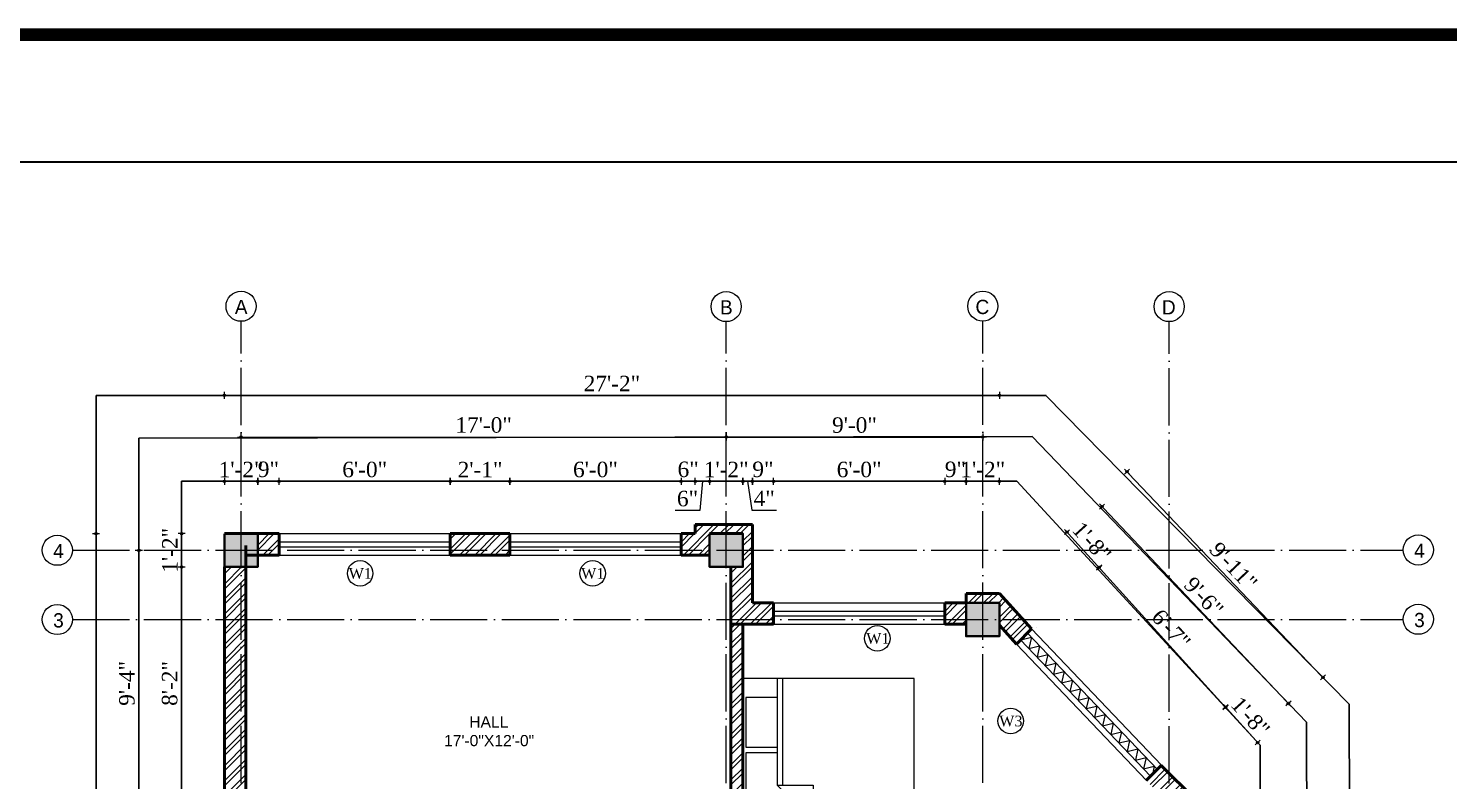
# Model space of a CAD drawing. Header units: inches. Extents: x 5914 to 162157, y -20538 to 282354.
# Drawn here: x 154567 to 155164, y -18709 to -18392 of the extents above; entities that cross this region are included whole.
import ezdxf

# ---------------------------------------------------------------- set-up
doc = ezdxf.new("R2010")
doc.units = ezdxf.units.IN
doc.header["$MEASUREMENT"] = 0
doc.header["$PDMODE"] = 99
doc.linetypes.add('ACAD_ISO04W100', pattern=[30, 24, -3, 0, -3])
for name, color, linetype, lineweight in [('CENTER  LINE RA', 10, 'ACAD_ISO04W100', 20), ('CONC. OUTLINE RA', 150, 'Continuous', 40), ('DOOR-WIN RA', 3, 'Continuous', 20), ('Furniture', 22, 'Continuous', 13), ('Hatch', 254, 'Continuous', 9), ('HATCH RA', 8, 'Continuous', 5), ('Outline', 4, 'Continuous', 9), ('Text', 7, 'Continuous', 18), ('TEXTLAYER', 7, 'Continuous', 18), ('WALL RA', 42, 'Continuous', 50)]:
    doc.layers.add(name, color=color, linetype=linetype, lineweight=lineweight)
doc.layers.add('lettring', color=7, linetype='Continuous')
doc.styles.add('DIM', font='dutch.ttf')
doc.styles.get("Standard").update_dxf_attribs({"font": 'arial.ttf'})
doc.styles.add('titles', font='GOTHICB.TTF')
doc.dimstyles.new('Copy of DIM 8', dxfattribs={"dimtxt": 6.5, "dimasz": 1, "dimexe": 6, "dimexo": 18, "dimgap": 1.6875, "dimtad": 1, "dimdec": 0, "dimzin": 3, "dimdsep": 46, "dimlunit": 4, "dimtxsty": 'DIM', "dimblk": 'dot 2', "dimcen": 0.09375, "dimse1": 1, "dimse2": 1, "dimclrd": 1, "dimclre": 1, "dimclrt": 256, "dimadec": 0, "dimazin": 0, "dimtfac": 0.75, "dimtdec": 0, "dimtix": 1, "dimtmove": 1, "dimatfit": 3, "dimldrblk": 'DOT', "dimfxl": 1, "dimtolj": 1, "dimtzin": 0, "dimlwd": 9, "dimlwe": 9, "dimarcsym": 0})
pattern_1 = [(45, (9374.3628, -3876.767), (-3.18198052, 3.18198052), []), (45, (9376.484, -3876.767), (-3.18198052, 3.18198052), [])]

# ---------------------------------------------------------------- blocks, each defined once
blk = doc.blocks.new('COLUMN')
at = {"layer": 'CONC. OUTLINE RA', "transparency": 33554687}
h = blk.add_hatch(color=256, dxfattribs=at)
h.dxf.hatch_style = 1
h.paths.add_polyline_path([(148062.93, -13130.45), (148076.93, -13130.45), (148076.93, -13116.45), (148062.93, -13116.45)])
at = {"layer": 'CONC. OUTLINE RA'}
blk.add_lwpolyline([(148062.93, -13116.45), (148076.93, -13116.45), (148076.93, -13130.45), (148062.93, -13130.45)], close=True, dxfattribs=at)
blk = doc.blocks.new('Bed - Queen')
at = {"linetype": 'Continuous'}
for p, q in [((0, -72.00003), (0, 0)), ((0, 0), (59.99999, 0)), ((59.99999, 0), (59.99999, -72.00003)), ((7.99999, -1.2), (28.79998, -1.2)), ((7.99999, -14.4), (7.99999, -1.2)), ((28.79998, -1.2), (28.79998, -14.4)), ((31.19999, -1.2), (51.99999, -1.2)), ((31.19999, -14.4), (31.19999, -1.2)), ((51.99999, -1.2), (51.99999, -16.4)), ((0, -14.4), (44.8, -14.4)), ((44.8, -16.8), (0, -16.8)), ((59.99999, -29.6), (44.8, -14.4)), ((44.8, -14.4), (44.8, -29.6)), ((51.99999, -16.4), (46.79936, -16.4)), ((44.8, -29.6), (59.99999, -29.6)), ((59.99999, -72.00003), (0, -72.00003))]:
    blk.add_line(p, q, dxfattribs=at)
blk = doc.blocks.new('nbc')
at = {"layer": 'CENTER  LINE RA', "linetype": 'ACAD_ISO04W100'}
for p, q in [((157544.19, -18980.32), (157544.19, -18515.32)), ((157748.23, -18980.32), (157748.23, -18515.46)), ((157856.14, -18980.29), (157856.14, -18515.29)), ((157934.54, -18980.46), (157934.54, -18515.46)), ((157473.24, -18611.56), (158032.97, -18611.56)), ((157473.24, -18640.7), (158032.97, -18640.7)), ((157473.24, -18723.5), (158032.97, -18723.5)), ((157473.24, -18889.2), (158032.97, -18889.2)), ((158045.65, -18889.2), (158045.65, -18889.2))]:
    blk.add_line(p, q, dxfattribs=at)
at = {"layer": 'Text'}
for centre in [(157544.19, -18508.98), (157544.19, -18508.98), (157544.19, -18508.98), (157748.23, -18509.12), (157748.23, -18509.12), (157748.23, -18509.12), (157856.14, -18508.94), (157856.14, -18508.94), (157856.14, -18508.94), (157934.54, -18509.12), (157934.54, -18509.12), (157934.54, -18509.12), (157466.9, -18611.56), (157466.89, -18611.56), (157466.9, -18611.56), (158039.31, -18611.43), (158039.31, -18611.43), (158039.31, -18611.43), (157466.9, -18640.7), (157466.89, -18640.7), (157466.9, -18640.7), (158039.31, -18640.57), (158039.31, -18640.57), (158039.31, -18640.57), (157466.9, -18723.5), (157466.89, -18723.5), (157466.9, -18723.5), (158039.31, -18723.37), (158039.31, -18723.37), (158039.31, -18723.37), (157466.9, -18889.2), (157466.89, -18889.2), (157466.9, -18889.2), (158039.31, -18889.07), (158039.31, -18889.07), (158039.31, -18889.07), (157544.19, -18986.67), (157544.19, -18986.67), (157544.19, -18986.67), (157748.23, -18986.67), (157748.23, -18986.67), (157748.23, -18986.67), (157856.14, -18986.64), (157856.14, -18986.64), (157856.14, -18986.64), (157934.54, -18986.81), (157934.54, -18986.81), (157934.54, -18986.81)]:
    blk.add_circle(centre, 6.34, dxfattribs=at)
at = {"layer": 'Text', "char_height": 6, "width": 68.6783, "attachment_point": 3, "rotation": 0.00351, "style": 'titles'}
for s, insert in [('{\\fStylus BT|b0|i0|c0|p34;A}', (157546.91, -18506.3)), ('{\\fStylus BT|b0|i0|c0|p34;B}', (157750.95, -18506.44)), ('{\\fStylus BT|b0|i0|c0|p34;C}', (157858.86, -18506.27)), ('{\\fStylus BT|b0|i0|c0|p34;D}', (157937.27, -18506.44)), ('{\\fStylus BT|b0|i0|c0|p34;4}', (157469.62, -18608.89)), ('{\\fStylus BT|b0|i0|c0|p34;4}', (158042.03, -18608.75)), ('{\\fStylus BT|b0|i0|c0|p34;3}', (157469.62, -18638.03)), ('{\\fStylus BT|b0|i0|c0|p34;3}', (158042.03, -18637.89)), ('{\\fStylus BT|b0|i0|c0|p34;2}', (157469.62, -18720.82)), ('{\\fStylus BT|b0|i0|c0|p34;2}', (158042.03, -18720.69)), ('{\\fStylus BT|b0|i0|c0|p34;1}', (157466.85, -18886.48)), ('{\\fStylus BT|b0|i0|c0|p34;1}', (158039.38, -18886.26)), ('{\\fStylus BT|b0|i0|c0|p34;A}', (157546.91, -18983.99)), ('{\\fStylus BT|b0|i0|c0|p34;B}', (157750.95, -18983.99)), ('{\\fStylus BT|b0|i0|c0|p34;C}', (157858.86, -18983.96)), ('{\\fStylus BT|b0|i0|c0|p34;D}', (157937.26, -18984.13))]:
    blk.add_mtext(s, dxfattribs=dict(at, insert=insert))
blk = doc.blocks.new('dot1')
at = {"layer": 'Hatch'}
h = blk.add_hatch(color=256, dxfattribs=at)
edge = h.paths.add_edge_path()
edge.add_arc((0, 0), 1, 0, 360)
for p, q in [((3, 0), (-3, 0)), ((0, 3), (0, -3))]:
    blk.add_line(p, q, dxfattribs=at)
blk.add_circle((0, 0), 1, dxfattribs=at)
blk = doc.blocks.new('dot 2')
at = {"layer": 'Hatch', "xscale": 0.5, "yscale": 0.5, "zscale": 0.5}
blk.add_blockref('dot1', (0, 0), dxfattribs=at)
blk = doc.blocks.new('*D659')
at = {"layer": 'Defpoints', "color": 0, "transparency": 16777216}
for p in [(158400.66, -18582.7), (158386.66, -18604.7), (158400.66, -18604.7)]:
    blk.add_point(p, dxfattribs=at)
at = {"layer": 'lettring', "color": 1, "lineweight": 9, "transparency": 16777216}
for p, q in [((158385.66, -18582.7), (158384.66, -18582.7)), ((158386.66, -18582.7), (158400.66, -18582.7)), ((158401.66, -18582.7), (158402.66, -18582.7))]:
    blk.add_line(p, q, dxfattribs=at)
blk.add_blockref('dot 2', (158386.66, -18582.7), dxfattribs=at)
at = {"layer": 'lettring', "color": 1, "lineweight": 9, "transparency": 16777216, "rotation": 180}
blk.add_blockref('dot 2', (158400.66, -18582.7), dxfattribs=at)
at = {"layer": 'lettring', "transparency": 16777216, "insert": (158393.66, -18577.74), "char_height": 6.5, "attachment_point": 5, "style": 'DIM'}
blk.add_mtext('\\A1;1\'-2"', dxfattribs=at)
blk = doc.blocks.new('_Dot')
at = {"color": 0, "linetype": 'ByBlock', "lineweight": -2}
blk.add_line((-0.5, 0), (-1, 0), dxfattribs=at)
at = {"color": 0, "linetype": 'ByBlock', "const_width": 0.5}
blk.add_lwpolyline([(-0.25, 0, 1), (0.25, 0, 1)], format="xyb", close=True, dxfattribs=at)
blk = doc.blocks.new('*D660')
at = {"layer": 'Defpoints', "color": 0, "transparency": 16777216}
for p in [(158409.66, -18582.7), (158400.66, -18604.7), (158409.66, -18604.7)]:
    blk.add_point(p, dxfattribs=at)
at = {"layer": 'lettring', "color": 1, "lineweight": 9, "transparency": 16777216}
for p, q in [((158399.66, -18582.7), (158398.66, -18582.7)), ((158400.66, -18582.7), (158409.66, -18582.7)), ((158410.66, -18582.7), (158411.66, -18582.7))]:
    blk.add_line(p, q, dxfattribs=at)
blk.add_blockref('dot 2', (158400.66, -18582.7), dxfattribs=at)
at = {"layer": 'lettring', "color": 1, "lineweight": 9, "transparency": 16777216, "rotation": 180}
blk.add_blockref('dot 2', (158409.66, -18582.7), dxfattribs=at)
at = {"layer": 'lettring', "transparency": 16777216, "insert": (158405.16, -18577.7), "char_height": 6.5, "attachment_point": 5, "style": 'DIM'}
blk.add_mtext('\\A1;9"', dxfattribs=at)
blk = doc.blocks.new('*D664')
at = {"layer": 'Defpoints', "color": 0, "transparency": 16777216}
for p in [(158584.7, -18582.7), (158578.7, -18604.7), (158584.7, -18604.7)]:
    blk.add_point(p, dxfattribs=at)
at = {"layer": 'lettring', "color": 1, "lineweight": 9, "transparency": 16777216}
for p, q in [((158577.7, -18582.7), (158576.7, -18582.7)), ((158578.7, -18582.7), (158584.7, -18582.7)), ((158585.7, -18582.7), (158586.7, -18582.7))]:
    blk.add_line(p, q, dxfattribs=at)
blk.add_blockref('dot 2', (158578.7, -18582.7), dxfattribs=at)
at = {"layer": 'lettring', "color": 1, "lineweight": 9, "transparency": 16777216, "rotation": 180}
blk.add_blockref('dot 2', (158584.7, -18582.7), dxfattribs=at)
at = {"layer": 'lettring', "transparency": 16777216, "insert": (158581.7, -18577.7), "char_height": 6.5, "attachment_point": 5, "style": 'DIM'}
blk.add_mtext('\\A1;6"', dxfattribs=at)
blk = doc.blocks.new('*D665')
at = {"layer": 'Defpoints', "color": 0, "transparency": 16777216}
for p in [(158590.7, -18582.7), (158584.7, -18604.7), (158590.7, -18604.7)]:
    blk.add_point(p, dxfattribs=at)
at = {"layer": 'lettring', "color": 1, "lineweight": 9, "transparency": 16777216}
for p, q in [((158585.7, -18582.7), (158589.7, -18582.7)), ((158587.7, -18582.7), (158586.6, -18594.99)), ((158586.6, -18594.99), (158576.28, -18594.99))]:
    blk.add_line(p, q, dxfattribs=at)
at = {"layer": 'lettring', "color": 1, "lineweight": 9, "transparency": 16777216, "rotation": 180}
blk.add_blockref('dot 2', (158584.7, -18582.7), dxfattribs=at)
at = {"layer": 'lettring', "color": 1, "lineweight": 9, "transparency": 16777216}
blk.add_blockref('dot 2', (158590.7, -18582.7), dxfattribs=at)
at = {"layer": 'lettring', "transparency": 16777216, "insert": (158581.44, -18589.99), "char_height": 6.5, "attachment_point": 5, "style": 'DIM'}
blk.add_mtext('\\A1;6"', dxfattribs=at)
blk = doc.blocks.new('*D666')
at = {"layer": 'Defpoints', "color": 0, "transparency": 16777216}
for p in [(158604.7, -18582.7), (158590.7, -18604.7), (158604.7, -18604.7)]:
    blk.add_point(p, dxfattribs=at)
at = {"layer": 'lettring', "color": 1, "lineweight": 9, "transparency": 16777216}
for p, q in [((158589.7, -18582.7), (158588.7, -18582.7)), ((158590.7, -18582.7), (158604.7, -18582.7)), ((158605.7, -18582.7), (158606.7, -18582.7))]:
    blk.add_line(p, q, dxfattribs=at)
blk.add_blockref('dot 2', (158590.7, -18582.7), dxfattribs=at)
at = {"layer": 'lettring', "color": 1, "lineweight": 9, "transparency": 16777216, "rotation": 180}
blk.add_blockref('dot 2', (158604.7, -18582.7), dxfattribs=at)
at = {"layer": 'lettring', "transparency": 16777216, "insert": (158597.7, -18577.74), "char_height": 6.5, "attachment_point": 5, "style": 'DIM'}
blk.add_mtext('\\A1;1\'-2"', dxfattribs=at)
blk = doc.blocks.new('*D667')
at = {"layer": 'Defpoints', "color": 0, "transparency": 16777216}
for p in [(158608.7, -18582.7), (158604.7, -18604.7), (158608.7, -18604.7)]:
    blk.add_point(p, dxfattribs=at)
at = {"layer": 'lettring', "color": 1, "lineweight": 9, "transparency": 16777216}
for p, q in [((158603.7, -18582.7), (158602.7, -18582.7)), ((158604.7, -18582.7), (158608.7, -18582.7)), ((158604.7, -18582.7), (158608.7, -18582.7)), ((158606.7, -18582.7), (158608.45, -18594.82)), ((158609.7, -18582.7), (158610.7, -18582.7)), ((158608.45, -18594.82), (158618.91, -18594.82))]:
    blk.add_line(p, q, dxfattribs=at)
blk.add_blockref('dot 2', (158604.7, -18582.7), dxfattribs=at)
at = {"layer": 'lettring', "color": 1, "lineweight": 9, "transparency": 16777216, "rotation": 180}
blk.add_blockref('dot 2', (158608.7, -18582.7), dxfattribs=at)
at = {"layer": 'lettring', "transparency": 16777216, "insert": (158613.68, -18589.87), "char_height": 6.5, "attachment_point": 5, "style": 'DIM'}
blk.add_mtext('\\A1;4"', dxfattribs=at)
blk = doc.blocks.new('*D668')
at = {"layer": 'Defpoints', "color": 0, "transparency": 16777216}
for p in [(158617.61, -18582.7), (158608.7, -18604.7), (158617.61, -18633.81)]:
    blk.add_point(p, dxfattribs=at)
at = {"layer": 'lettring', "color": 1, "lineweight": 9, "transparency": 16777216}
for p, q in [((158607.7, -18582.7), (158606.7, -18582.7)), ((158608.7, -18582.7), (158617.61, -18582.7)), ((158618.61, -18582.7), (158619.61, -18582.7))]:
    blk.add_line(p, q, dxfattribs=at)
blk.add_blockref('dot 2', (158608.7, -18582.7), dxfattribs=at)
at = {"layer": 'lettring', "color": 1, "lineweight": 9, "transparency": 16777216, "rotation": 180}
blk.add_blockref('dot 2', (158617.61, -18582.7), dxfattribs=at)
at = {"layer": 'lettring', "transparency": 16777216, "insert": (158613.15, -18577.7), "char_height": 6.5, "attachment_point": 5, "style": 'DIM'}
blk.add_mtext('\\A1;9"', dxfattribs=at)
blk = doc.blocks.new('*D670')
at = {"layer": 'Defpoints', "color": 0, "transparency": 16777216}
for p in [(158698.61, -18582.7), (158689.61, -18633.81), (158698.61, -18633.81)]:
    blk.add_point(p, dxfattribs=at)
at = {"layer": 'lettring', "color": 1, "lineweight": 9, "transparency": 16777216}
for p, q in [((158688.61, -18582.7), (158687.61, -18582.7)), ((158689.61, -18582.7), (158698.61, -18582.7)), ((158699.61, -18582.7), (158700.61, -18582.7))]:
    blk.add_line(p, q, dxfattribs=at)
blk.add_blockref('dot 2', (158689.61, -18582.7), dxfattribs=at)
at = {"layer": 'lettring', "color": 1, "lineweight": 9, "transparency": 16777216, "rotation": 180}
blk.add_blockref('dot 2', (158698.61, -18582.7), dxfattribs=at)
at = {"layer": 'lettring', "transparency": 16777216, "insert": (158694.11, -18577.7), "char_height": 6.5, "attachment_point": 5, "style": 'DIM'}
blk.add_mtext('\\A1;9"', dxfattribs=at)
blk = doc.blocks.new('*D671')
at = {"layer": 'Defpoints', "color": 0, "transparency": 16777216}
for p in [(158712.61, -18582.7), (158698.61, -18633.81), (158712.61, -18633.81)]:
    blk.add_point(p, dxfattribs=at)
at = {"layer": 'lettring', "color": 1, "lineweight": 9, "transparency": 16777216}
for p, q in [((158697.61, -18582.7), (158696.61, -18582.7)), ((158698.61, -18582.7), (158712.61, -18582.7)), ((158713.61, -18582.7), (158714.61, -18582.7))]:
    blk.add_line(p, q, dxfattribs=at)
blk.add_blockref('dot 2', (158698.61, -18582.7), dxfattribs=at)
at = {"layer": 'lettring', "color": 1, "lineweight": 9, "transparency": 16777216, "rotation": 180}
blk.add_blockref('dot 2', (158712.61, -18582.7), dxfattribs=at)
at = {"layer": 'lettring', "transparency": 16777216, "insert": (158705.61, -18577.74), "char_height": 6.5, "attachment_point": 5, "style": 'DIM'}
blk.add_mtext('\\A1;1\'-2"', dxfattribs=at)
blk = doc.blocks.new('*D673')
at = {"layer": 'Defpoints', "color": 0, "transparency": 16777216}
for p in [(158726.09, -18644.69), (158807.72, -18677.64), (158780.71, -18702.12)]:
    blk.add_point(p, dxfattribs=at)
at = {"layer": 'lettring', "color": 1, "lineweight": 9, "transparency": 16777216}
blk.add_line((158755.18, -18619.67), (158807.05, -18676.9), dxfattribs=at)
for p, rotation in [((158754.51, -18618.93), 132.1864130541688), ((158807.72, -18677.64), 312.1864130541688)]:
    blk.add_blockref('dot 2', p, dxfattribs=dict(at, rotation=rotation))
at = {"layer": 'lettring', "transparency": 16777216, "insert": (158784.82, -18644.92), "char_height": 6.5, "attachment_point": 5, "rotation": 312.18641, "style": 'DIM'}
blk.add_mtext('\\A1;6\'-7"', dxfattribs=at)
blk = doc.blocks.new('*D674')
at = {"layer": 'Defpoints', "color": 0, "transparency": 16777216}
for p in [(158821.22, -18692.53), (158780.71, -18702.12), (158795.01, -18716.28)]:
    blk.add_point(p, dxfattribs=at)
at = {"layer": 'lettring', "color": 1, "lineweight": 9, "transparency": 16777216}
blk.add_line((158808.39, -18678.38), (158820.55, -18691.79), dxfattribs=at)
for p, rotation in [((158807.72, -18677.64), 132.1864130541688), ((158821.22, -18692.53), 312.1864130541688)]:
    blk.add_blockref('dot 2', p, dxfattribs=dict(at, rotation=rotation))
at = {"layer": 'lettring', "transparency": 16777216, "insert": (158818.2, -18681.71), "char_height": 6.5, "attachment_point": 5, "rotation": 312.18641, "style": 'DIM'}
blk.add_mtext('\\A1;1\'-8"', dxfattribs=at)
blk = doc.blocks.new('*D675')
at = {"layer": 'Defpoints', "color": 0, "transparency": 16777216}
for p in [(158597.7, -18564.08), (158393.66, -18611.7), (158597.7, -18611.7)]:
    blk.add_point(p, dxfattribs=at)
at = {"layer": 'lettring', "color": 1, "lineweight": 9, "transparency": 16777216}
blk.add_line((158394.66, -18564.08), (158596.7, -18564.08), dxfattribs=at)
for p, rotation in [((158393.66, -18564.08), 179.9997037240201), ((158597.7, -18564.08), 359.9997037240201)]:
    blk.add_blockref('dot 2', p, dxfattribs=dict(at, rotation=rotation))
at = {"layer": 'lettring', "transparency": 16777216, "insert": (158495.68, -18559.05), "char_height": 6.5, "attachment_point": 5, "rotation": 359.9997, "style": 'DIM'}
blk.add_mtext('\\A1;17\'-0"', dxfattribs=at)
blk = doc.blocks.new('*D676')
at = {"layer": 'Defpoints', "color": 0, "transparency": 16777216}
for p in [(158705.61, -18564.08), (158597.7, -18611.7), (158705.61, -18640.81)]:
    blk.add_point(p, dxfattribs=at)
at = {"layer": 'lettring', "color": 1, "lineweight": 9, "transparency": 16777216}
blk.add_line((158598.7, -18564.08), (158704.61, -18564.08), dxfattribs=at)
for p, rotation in [((158597.7, -18564.08), 179.9997037240201), ((158705.61, -18564.08), 359.9997037240201)]:
    blk.add_blockref('dot 2', p, dxfattribs=dict(at, rotation=rotation))
at = {"layer": 'lettring', "transparency": 16777216, "insert": (158651.65, -18559.08), "char_height": 6.5, "attachment_point": 5, "rotation": 359.9997, "style": 'DIM'}
blk.add_mtext('\\A1;9\'-0"', dxfattribs=at)
blk = doc.blocks.new('*D677')
at = {"layer": 'Defpoints', "color": 0, "transparency": 16777216}
for p in [(158386.66, -18546.57), (158386.66, -18629.81), (158712.61, -18629.81)]:
    blk.add_point(p, dxfattribs=at)
at = {"layer": 'lettring', "color": 1, "lineweight": 9, "transparency": 16777216}
blk.add_line((158711.61, -18546.57), (158387.66, -18546.57), dxfattribs=at)
at = {"layer": 'lettring', "color": 1, "lineweight": 9, "transparency": 16777216, "rotation": 180}
blk.add_blockref('dot 2', (158386.66, -18546.57), dxfattribs=at)
at = {"layer": 'lettring', "color": 1, "lineweight": 9, "transparency": 16777216}
blk.add_blockref('dot 2', (158712.61, -18546.57), dxfattribs=at)
at = {"layer": 'lettring', "transparency": 16777216, "insert": (158549.63, -18541.57), "char_height": 6.5, "attachment_point": 5, "style": 'DIM'}
blk.add_mtext('\\A1;27\'-2"', dxfattribs=at)
blk = doc.blocks.new('*D679')
at = {"layer": 'Defpoints', "color": 0, "transparency": 16777216}
for p in [(158712.61, -18629.81), (158848.68, -18665.15), (158795.01, -18716.28)]:
    blk.add_point(p, dxfattribs=at)
at = {"layer": 'lettring', "color": 1, "lineweight": 9, "transparency": 16777216}
blk.add_line((158766.96, -18579.39), (158847.99, -18664.42), dxfattribs=at)
for p, rotation in [((158766.27, -18578.67), 133.6193802192324), ((158848.68, -18665.15), 313.6193802192324)]:
    blk.add_blockref('dot 2', p, dxfattribs=dict(at, rotation=rotation))
at = {"layer": 'lettring', "transparency": 16777216, "insert": (158811.11, -18618.44), "char_height": 6.5, "attachment_point": 5, "rotation": 313.61938, "style": 'DIM'}
blk.add_mtext('\\A1;9\'-11"', dxfattribs=at)
blk = doc.blocks.new('*D702')
at = {"layer": 'Defpoints', "color": 0, "transparency": 16777216}
for p in [(158368.66, -18618.7), (158386.66, -18618.7), (158386.66, -18716.64)]:
    blk.add_point(p, dxfattribs=at)
at = {"layer": 'lettring', "color": 1, "lineweight": 9, "transparency": 16777216}
blk.add_line((158368.66, -18715.64), (158368.66, -18619.7), dxfattribs=at)
for p, rotation in [((158368.66, -18618.7), 90), ((158368.66, -18716.64), 270)]:
    blk.add_blockref('dot 2', p, dxfattribs=dict(at, rotation=rotation))
at = {"layer": 'lettring', "transparency": 16777216, "insert": (158363.65, -18667.67), "char_height": 6.5, "attachment_point": 5, "rotation": 90, "style": 'DIM'}
blk.add_mtext('\\A1;8\'-2"', dxfattribs=at)
blk = doc.blocks.new('*D703')
at = {"layer": 'Defpoints', "color": 0, "transparency": 16777216}
for p in [(158368.66, -18604.7), (158386.66, -18604.7), (158386.66, -18618.7)]:
    blk.add_point(p, dxfattribs=at)
at = {"layer": 'lettring', "color": 1, "lineweight": 9, "transparency": 16777216}
for p, q in [((158368.66, -18603.7), (158368.66, -18602.7)), ((158368.66, -18618.7), (158368.66, -18604.7)), ((158368.66, -18619.7), (158368.66, -18620.7))]:
    blk.add_line(p, q, dxfattribs=at)
for p, rotation in [((158368.66, -18604.7), 270), ((158368.66, -18618.7), 90)]:
    blk.add_blockref('dot 2', p, dxfattribs=dict(at, rotation=rotation))
at = {"layer": 'lettring', "transparency": 16777216, "insert": (158363.69, -18611.7), "char_height": 6.5, "attachment_point": 5, "rotation": 90, "style": 'DIM'}
blk.add_mtext('\\A1;1\'-2"', dxfattribs=at)
blk = doc.blocks.new('*D704')
at = {"layer": 'Defpoints', "color": 0, "transparency": 16777216}
for p in [(158393.66, -18611.67), (158350.66, -18723.6), (158393.66, -18723.6)]:
    blk.add_point(p, dxfattribs=at)
at = {"layer": 'lettring', "color": 1, "lineweight": 9, "transparency": 16777216}
blk.add_line((158350.66, -18612.67), (158350.66, -18722.6), dxfattribs=at)
for p, rotation in [((158350.66, -18611.67), 90), ((158350.66, -18723.6), 270)]:
    blk.add_blockref('dot 2', p, dxfattribs=dict(at, rotation=rotation))
at = {"layer": 'lettring', "transparency": 16777216, "insert": (158345.66, -18667.64), "char_height": 6.5, "attachment_point": 5, "rotation": 90, "style": 'DIM'}
blk.add_mtext('\\A1;9\'-4"', dxfattribs=at)
blk = doc.blocks.new('DJDL')
at = {"layer": 'HATCH RA'}
h = blk.add_hatch(dxfattribs=at)
h.set_pattern_fill('ANSI32', color=256, scale=12)
h.set_pattern_definition(pattern_1)
h.paths.add_polyline_path([(158409.66, -18613.7), (158409.66, -18604.7), (158400.66, -18604.7), (158400.66, -18613.7)])
h = blk.add_hatch(dxfattribs=at)
h.set_pattern_fill('ANSI32', color=256, scale=12)
h.set_pattern_definition(pattern_1)
h.paths.add_polyline_path([(158481.66, -18604.7), (158481.66, -18613.7), (158506.7, -18613.7), (158506.7, -18604.7)])
h = blk.add_hatch(dxfattribs=at)
h.set_pattern_fill('ANSI32', color=256, scale=12)
h.paths.add_polyline_path([(158608.7, -18600.86), (158584.7, -18600.84), (158584.7, -18604.7), (158578.7, -18604.7), (158578.7, -18613.7), (158590.7, -18613.7), (158590.7, -18604.7), (158604.7, -18604.7), (158604.7, -18618.7), (158599.7, -18618.7), (158599.7, -18642.81), (158617.61, -18642.81), (158617.61, -18633.81), (158608.7, -18633.81)])
h = blk.add_hatch(dxfattribs=at)
h.set_pattern_fill('ANSI32', color=256, scale=12)
h.set_pattern_definition([(45, (9374.3628, -3872.767), (-3.18198052, 3.18198052), []), (45, (9376.484, -3872.767), (-3.18198052, 3.18198052), [])])
h.paths.add_polyline_path([(158395.66, -18618.7), (158386.66, -18618.7), (158386.66, -18716.64), (158395.66, -18716.64)])
at = {"layer": 'HATCH RA', "transparency": 33554687}
h = blk.add_hatch(dxfattribs=at)
h.set_pattern_fill('ANSI32', color=256, scale=12)
h.paths.add_polyline_path([(158712.61, -18629.81), (158698.61, -18629.81), (158698.61, -18633.81), (158712.61, -18633.81), (158712.61, -18643.21), (158719.83, -18651.18), (158726.09, -18644.69)])
h = blk.add_hatch(dxfattribs=at)
h.set_pattern_fill('ANSI32', color=256, scale=12)
h.paths.add_polyline_path([(158689.61, -18642.81), (158698.61, -18642.81), (158698.61, -18633.81), (158689.61, -18633.81)])
h = blk.add_hatch(dxfattribs=at)
h.set_pattern_fill('ANSI32', color=256, scale=12)
h.paths.add_polyline_path([(158599.7, -18716.64), (158604.7, -18716.64), (158604.7, -18642.81), (158599.7, -18642.81), (158599.7, -18652.84)])
h.paths.add_polyline_path([(158610.9, -18725.64), (158604.7, -18725.64), (158604.7, -18730.64), (158610.9, -18730.64)])
h = blk.add_hatch(dxfattribs=at)
h.set_pattern_fill('ANSI32', color=256, scale=12)
h.paths.add_polyline_path([(158780.71, -18702.12), (158774.37, -18708.51), (158782.72, -18716.78), (158786.58, -18716.78), (158786.58, -18716.6), (158786.58, -18716.59), (158786.58, -18716.78), (158791.01, -18716.78), (158791.01, -18730.78), (158791.01, -18730.78), (158795.01, -18730.78), (158795.01, -18716.28)])
at = {"layer": 'Defpoints'}
for points in [[(158332.66, -18546.57), (158732.16, -18546.57), (158859.76, -18676.39), (158860.5, -18950.85), (158332.66, -18950.13)], [(158350.66, -18564.57), (158726.35, -18563.82), (158841.78, -18684.02), (158842.46, -18932.82), (158350.66, -18932.16)], [(158368.66, -18582.57), (158719.93, -18582.57), (158822.23, -18693.64), (158822.53, -18914.29), (158368.66, -18914.18)]]:
    blk.add_lwpolyline(points, close=True, dxfattribs=at)
at = {"layer": 'DOOR-WIN RA'}
for p, q in [((158409.66, -18604.7), (158481.66, -18604.7)), ((158506.7, -18604.7), (158578.7, -18604.7)), ((158409.66, -18608.2), (158481.66, -18608.2)), ((158409.66, -18610.2), (158481.66, -18610.2)), ((158506.7, -18608.2), (158578.7, -18608.2)), ((158506.7, -18610.2), (158578.7, -18610.2)), ((158409.66, -18613.7), (158481.66, -18613.7)), ((158506.7, -18613.7), (158578.7, -18613.7)), ((158617.61, -18633.81), (158689.61, -18633.81)), ((158617.61, -18637.31), (158689.61, -18637.31)), ((158617.61, -18639.31), (158689.61, -18639.31)), ((158617.61, -18642.81), (158689.61, -18642.81)), ((158721.58, -18649.37), (158726.06, -18648.28)), ((158724.41, -18646.55), (158779.06, -18703.86)), ((158726.06, -18648.28), (158725.02, -18652.98)), ((158726.09, -18644.69), (158780.79, -18702.04)), ((158728.28, -18644.31), (158728.32, -18644.3)), ((158774.45, -18708.43), (158719.84, -18651.17)), ((158721.52, -18649.31), (158776.17, -18706.62)), ((158725.02, -18652.98), (158729.51, -18651.89)), ((158729.51, -18651.89), (158728.46, -18656.59)), ((158728.46, -18656.59), (158732.95, -18655.5)), ((158732.95, -18655.5), (158731.91, -18660.2)), ((158731.91, -18660.2), (158736.39, -18659.11)), ((158736.39, -18659.11), (158735.35, -18663.81)), ((158735.35, -18663.81), (158739.84, -18662.72)), ((158739.84, -18662.72), (158738.79, -18667.42)), ((158738.79, -18667.42), (158743.28, -18666.33)), ((158743.28, -18666.33), (158742.23, -18671.03)), ((158742.23, -18671.03), (158746.72, -18669.94)), ((158746.72, -18669.94), (158745.68, -18674.64)), ((158745.68, -18674.64), (158750.17, -18673.55)), ((158750.17, -18673.55), (158749.12, -18678.25)), ((158749.12, -18678.25), (158753.61, -18677.16)), ((158753.61, -18677.16), (158752.56, -18681.86)), ((158752.56, -18681.86), (158757.05, -18680.77)), ((158757.05, -18680.77), (158756.01, -18685.47)), ((158756.01, -18685.47), (158760.49, -18684.38)), ((158760.49, -18684.38), (158759.45, -18689.08)), ((158759.45, -18689.08), (158763.94, -18687.99)), ((158763.94, -18687.99), (158762.89, -18692.69)), ((158762.89, -18692.69), (158767.38, -18691.6)), ((158767.38, -18691.6), (158766.33, -18696.3)), ((158766.33, -18696.3), (158770.82, -18695.21)), ((158770.82, -18695.21), (158769.78, -18699.92)), ((158769.78, -18699.92), (158774.27, -18698.83)), ((158774.27, -18698.83), (158773.22, -18703.53)), ((158773.22, -18703.53), (158777.71, -18702.44)), ((158777.71, -18702.44), (158776.93, -18705.93))]:
    blk.add_line(p, q, dxfattribs=at)
at = {"layer": 'TEXTLAYER'}
for centre in [(158443.75, -18621.39), (158541.55, -18621.39), (158661.26, -18648.71), (158717.36, -18683.46)]:
    blk.add_circle(centre, 5.36, dxfattribs=at)
at = {"layer": 'WALL RA'}
for p, q in [((158409.66, -18604.7), (158386.66, -18604.7)), ((158409.66, -18604.7), (158409.66, -18613.7)), ((158506.7, -18604.7), (158481.66, -18604.7)), ((158481.66, -18604.7), (158481.66, -18613.7)), ((158506.7, -18604.7), (158506.7, -18613.7)), ((158584.7, -18604.7), (158578.7, -18604.7)), ((158578.7, -18604.7), (158578.7, -18613.7)), ((158584.7, -18604.7), (158584.7, -18600.84)), ((158584.7, -18600.84), (158608.7, -18600.86)), ((158604.7, -18604.7), (158590.7, -18604.7)), ((158608.7, -18633.81), (158608.7, -18600.86)), ((158395.66, -18609.7), (158395.66, -18887.34)), ((158409.66, -18613.7), (158395.66, -18613.7)), ((158506.7, -18613.7), (158481.66, -18613.7)), ((158590.7, -18613.7), (158578.7, -18613.7)), ((158386.66, -18618.7), (158386.66, -18896.34)), ((158599.7, -18652.84), (158599.7, -18618.7)), ((158698.61, -18629.81), (158712.61, -18629.81)), ((158698.61, -18629.81), (158698.61, -18633.81)), ((158726.09, -18644.69), (158712.61, -18629.81)), ((158617.61, -18633.81), (158608.7, -18633.81)), ((158617.61, -18633.81), (158617.61, -18642.81)), ((158698.61, -18633.81), (158689.61, -18633.81)), ((158689.61, -18633.81), (158689.61, -18642.81)), ((158617.61, -18642.81), (158599.7, -18642.81)), ((158604.7, -18642.81), (158604.7, -18716.64)), ((158698.61, -18642.81), (158689.61, -18642.81)), ((158719.83, -18651.18), (158712.61, -18643.21)), ((158719.83, -18651.18), (158726.09, -18644.69)), ((158599.7, -18652.84), (158599.7, -18716.64)), ((158780.71, -18702.12), (158774.37, -18708.51)), ((158795.01, -18716.28), (158780.71, -18702.12))]:
    blk.add_line(p, q, dxfattribs=at)
blk.add_blockref('nbc', (849.47, -0.11))
at = {"layer": 'CONC. OUTLINE RA'}
for p in [(10323.73, -5488.26), (10527.77, -5488.26), (10635.68, -5517.36)]:
    blk.add_blockref('COLUMN', p, dxfattribs=at)
at = {"layer": 'Furniture', "ltscale": 5, "xscale": -1, "rotation": 90}
blk.add_blockref('Bed - Queen', (158604.7, -18665.64), dxfattribs=at)
at = {"insert": (158474.84, -18681.49), "char_height": 4.7109, "attachment_point": 1}
blk.add_mtext_dynamic_manual_height_columns('\\pi14.78233;HALL\\P\\pi4.186;17\'-0"X12\'-0"', width=45.2655, gutter_width=23.55, heights=[0], dxfattribs=at)
at = {"layer": 'TEXTLAYER', "char_height": 4.5, "width": 245.2674, "attachment_point": 1}
for s, insert in [('{\\fTimes New Roman|b0|i0|c0|p18;W1}', (158438.89, -18619.14)), ('{\\fTimes New Roman|b0|i0|c0|p18;W1}', (158536.69, -18619.14)), ('{\\fTimes New Roman|b0|i0|c0|p18;W1}', (158656.57, -18646.46)), ('{\\fTimes New Roman|b0|i0|c0|p18;W3}', (158712.5, -18681.21))]:
    blk.add_mtext(s, dxfattribs=dict(at, insert=insert))
at = {"layer": 'lettring'}
for base, p1, p2, picture, middle in [((158386.66, -18546.57), (158712.61, -18629.81), (158386.66, -18629.81), '*D677', (158549.63, -18541.57)), ((158400.66, -18582.7), (158386.66, -18604.7), (158400.66, -18604.7), '*D659', (158393.66, -18577.74)), ((158409.66, -18582.7), (158400.66, -18604.7), (158409.66, -18604.7), '*D660', (158405.16, -18577.7)), ((158584.7, -18582.7), (158578.7, -18604.7), (158584.7, -18604.7), '*D664', (158581.7, -18577.7)), ((158604.7, -18582.7), (158590.7, -18604.7), (158604.7, -18604.7), '*D666', (158597.7, -18577.74)), ((158617.61, -18582.7), (158608.7, -18604.7), (158617.61, -18633.81), '*D668', (158613.15, -18577.7)), ((158698.61, -18582.7), (158689.61, -18633.81), (158698.61, -18633.81), '*D670', (158694.11, -18577.7)), ((158712.61, -18582.7), (158698.61, -18633.81), (158712.61, -18633.81), '*D671', (158705.61, -18577.74))]:
    dim = blk.add_linear_dim(base=base, p1=p1, p2=p2, dimstyle='Copy of DIM 8', dxfattribs=at)
    dim.commit()
    dim.dimension.update_dxf_attribs({"geometry": picture, "text_midpoint": middle})
for p1, p2, distance, picture, middle in [((158393.66, -18611.7), (158597.7, -18611.7), 47.63, '*D675', (158495.68, -18559.05)), ((158712.61, -18629.81), (158795.01, -18716.28), 74.13, '*D679', (158811.11, -18618.44))]:
    dim = blk.add_aligned_dim(p1=p1, p2=p2, distance=distance, dimstyle='Copy of DIM 8', dxfattribs=at)
    dim.commit()
    dim.dimension.update_dxf_attribs({"geometry": picture, "text_midpoint": middle})
for base, p1, p2, angle, picture, middle in [((158705.61, -18564.08), (158597.7, -18611.7), (158705.61, -18640.81), 179.9997, '*D676', (158651.65, -18559.08)), ((158368.66, -18604.7), (158386.66, -18618.7), (158386.66, -18604.7), 90, '*D703', (158363.69, -18611.7)), ((158350.66, -18723.6), (158393.66, -18611.67), (158393.66, -18723.6), 90, '*D704', (158345.66, -18667.64)), ((158368.66, -18618.7), (158386.66, -18716.64), (158386.66, -18618.7), 90, '*D702', (158363.65, -18667.67)), ((158807.72, -18677.64), (158726.09, -18644.69), (158780.71, -18702.12), 132.18641, '*D673', (158784.82, -18644.92)), ((158821.22, -18692.53), (158780.71, -18702.12), (158795.01, -18716.28), 132.18641, '*D674', (158818.2, -18681.71))]:
    dim = blk.add_linear_dim(base=base, p1=p1, p2=p2, angle=angle, dimstyle='Copy of DIM 8', dxfattribs=at)
    dim.commit()
    dim.dimension.update_dxf_attribs({"geometry": picture, "text_midpoint": middle})
for base, p1, p2 in [((158481.66, -18582.7), (158409.66, -18604.7), (158481.66, -18604.7)), ((158506.7, -18582.7), (158481.66, -18604.7), (158506.7, -18604.7)), ((158578.7, -18582.7), (158506.7, -18604.7), (158578.7, -18604.7)), ((158689.61, -18582.7), (158617.61, -18633.81), (158689.61, -18633.81))]:
    blk.add_linear_dim(base=base, p1=p1, p2=p2, dimstyle='Copy of DIM 8', dxfattribs=at).render()
for base, p1, p2, picture, middle in [((158590.7, -18582.7), (158584.7, -18604.7), (158590.7, -18604.7), '*D665', (158584.92, -18594.99)), ((158608.7, -18582.7), (158604.7, -18604.7), (158608.7, -18604.7), '*D667', (158610.14, -18594.82))]:
    dim = blk.add_linear_dim(base=base, p1=p1, p2=p2, dimstyle='Copy of DIM 8', dxfattribs=at)
    dim.commit()
    dim.dimension.update_dxf_attribs({"geometry": picture, "text_midpoint": middle, "dimtype": 128})
for p1, p2, distance in [((158705.61, -18640.81), (158784.01, -18723.6), 69.08), ((158712.61, -18629.81), (158726.09, -18644.69), 38.36)]:
    blk.add_aligned_dim(p1=p1, p2=p2, distance=distance, dimstyle='Copy of DIM 8', dxfattribs=at).render()
blk.add_linear_dim(base=(158332.66, -18604.7), p1=(158386.66, -18896.34), p2=(158386.66, -18604.7), angle=90, dimstyle='Copy of DIM 8', dxfattribs=at).render()

msp = doc.modelspace()

# ---------------------------------------------------------------- linework, layer by layer
at = {"layer": 'Outline', "const_width": 5.35}
msp.add_lwpolyline([(153058.26, -20535.45), (153058.26, -18394.97), (156268.98, -18394.97), (156268.98, -20535.45)], close=True, dxfattribs=at)
at = {"layer": 'Outline', "lineweight": 30}
msp.add_lwpolyline([(156215.47, -18448.48), (153218.79, -18448.48), (153218.79, -20481.93)], dxfattribs=at)

# ---------------------------------------------------------------- block references
at = {"layer": 'HATCH RA'}
msp.add_blockref('DJDL', (-3737.25, 0), dxfattribs=at)

doc.saveas('drawing.dxf')
